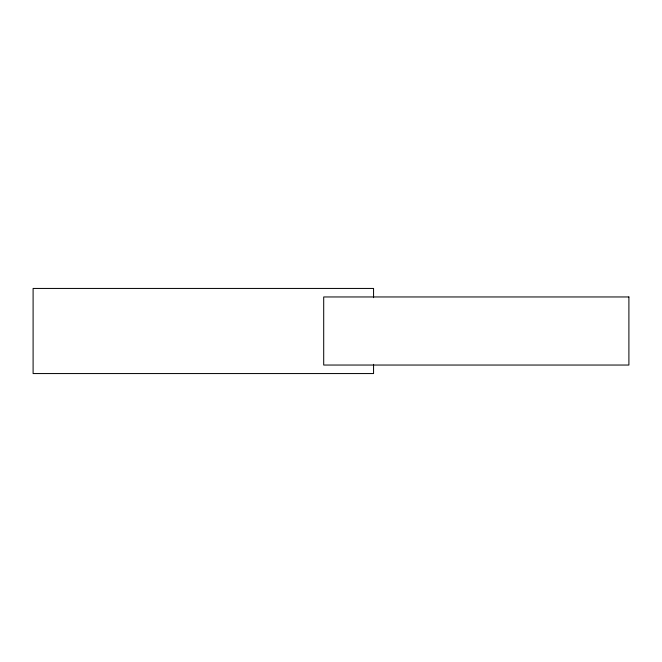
<?xml version="1.0" encoding="UTF-8"?>
<svg xmlns="http://www.w3.org/2000/svg" width="662" height="662" viewBox="0 0 662 662"><rect width="100%" height="100%" fill="white"/><g stroke="black" fill="none" stroke-linecap="round" stroke-linejoin="round"><path stroke-width="0.99" d="M373.558 297.668L373.558 288.442L33.1 288.442L33.1 373.558L373.558 373.558L373.558 364.332M628.9 296.957L323.701 296.957L323.701 365.043L628.9 365.043L628.9 296.957"/></g></svg>
